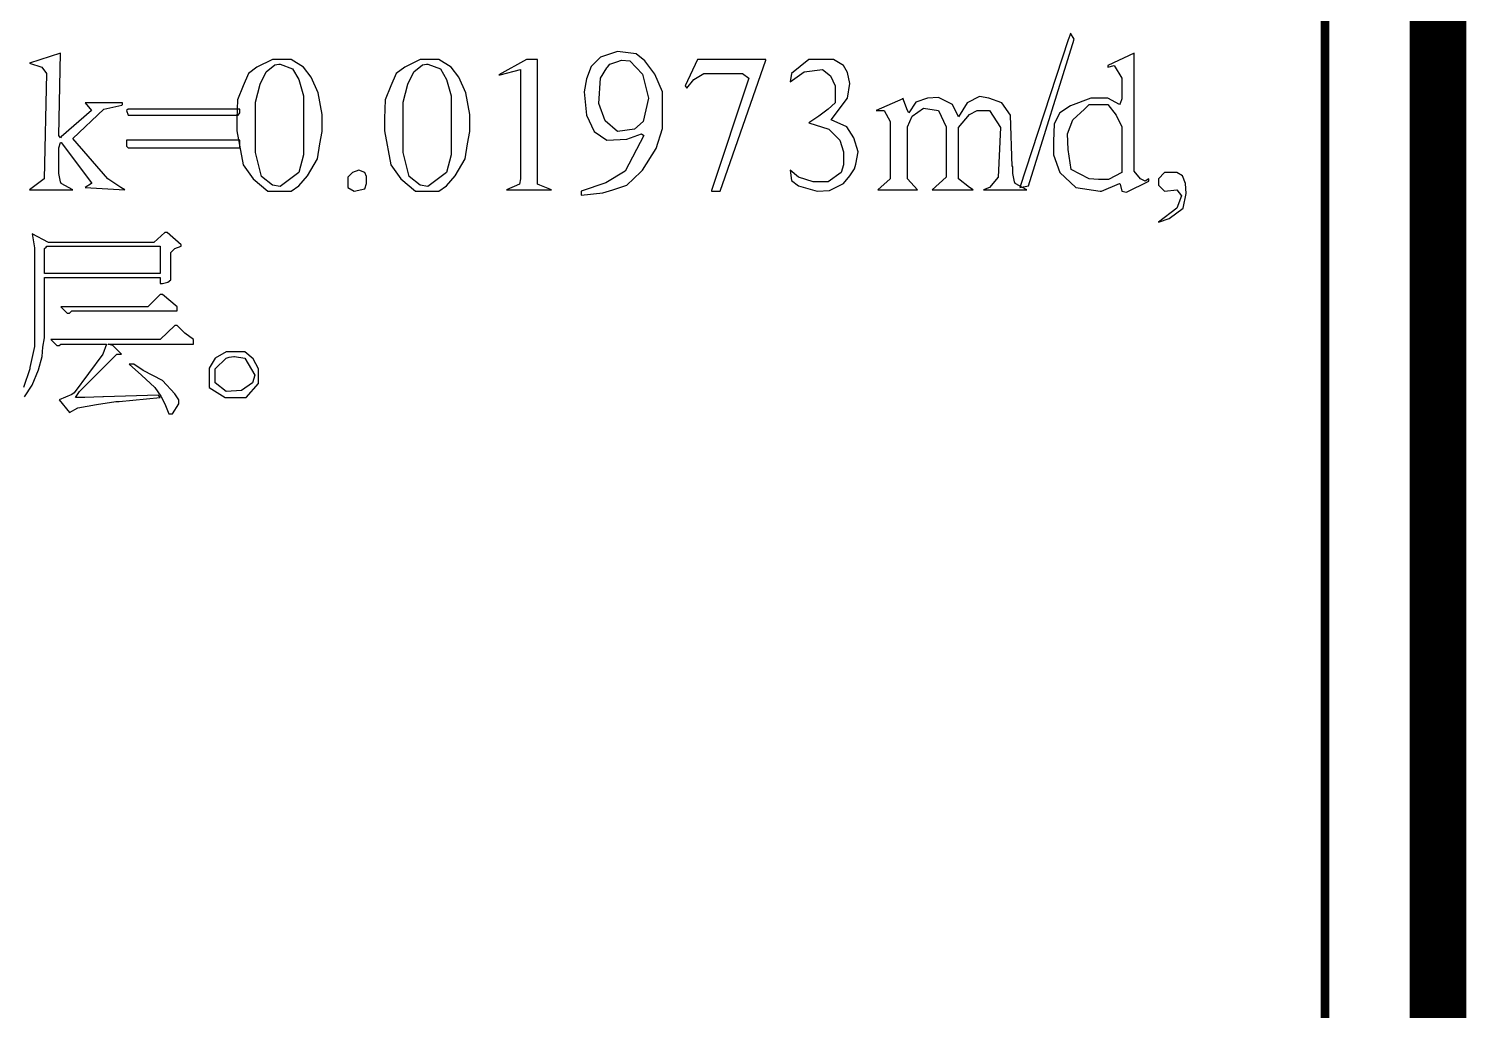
# Model space of a CAD drawing. Extents: x 94 to 452, y -72 to 1042.
# Drawn here: x 426.29 to 451.73, y 729.43 to 746.8 of the extents above; entities that cross this region are included whole.
import ezdxf

# ---------------------------------------------------------------- set-up
doc = ezdxf.new("R2010")
doc.units = 0
doc.header["$MEASUREMENT"] = 0
doc.layers.add('TREE_LAYER', color=7, linetype='Continuous')

msp = doc.modelspace()

# ---------------------------------------------------------------- linework, layer by layer
at = {"layer": 'TREE_LAYER'}
for points, const_width, elevation in [([(94.22612, 93.001716), (94.22612, 848.485862), (94.22612, 908.832322), (94.22612, 995.005583), (94.22612, 1005.005583), (94.22612, 1017.005583), (126.22612, 1017.005583), (146.22612, 1017.005583), (186.22612, 1017.005583), (191.22612, 1017.005583), (206.22612, 1017.005583), (211.22612, 1017.005583), (221.22612, 1017.005583), (399.22612, 1017.005583), (409.22612, 1017.005583), (451.22612, 1017.005583), (451.22612, 995.005583), (451.22612, 11.113007)], 1, 2891.008799), ([(449.22612, 11.113007), (449.22612, 995.005583)], 0.15, 2875.008799)]:
    msp.add_lwpolyline(points, dxfattribs=dict(at, const_width=const_width, elevation=elevation))
at = {"layer": 'TREE_LAYER', "elevation": 1017}
for points in [[(444.723021, 746.707999), (444.681844, 746.598195), (443.830864, 743.990352), (443.981844, 744.017803), (444.791648, 746.611921), (444.723021, 746.721725), (444.723021, 746.707999)], [(426.854088, 746.364862), (426.305069, 746.18643), (426.524677, 746.117803), (426.60703, 746.007999), (426.565853, 744.141332), (426.305069, 743.949176), (427.073696, 743.949176), (426.867814, 744.058979), (426.854088, 744.08643), (426.826638, 744.237411), (426.826638, 744.690352), (426.854088, 744.78643), (426.867814, 744.78643), (427.403108, 744.072705), (427.403108, 744.058979), (427.403108, 744.058979), (427.293304, 743.990352), (427.993304, 743.949176), (427.924677, 743.990352), (427.691343, 744.141332), (427.073696, 744.855058), (427.622716, 745.376627), (427.938402, 745.445254), (427.952128, 745.458979), (427.952128, 745.48643), (427.293304, 745.48643), (427.403108, 745.349176), (426.867814, 744.882509), (426.854088, 744.868783), (426.826638, 744.90996), (426.854088, 746.364862), (426.854088, 746.364862)], [(430.935718, 746.255058), (430.606306, 746.255058), (430.331796, 746.117803), (430.180816, 746.007999), (430.084738, 745.788391), (429.988659, 745.541332), (429.974934, 745.211921), (429.974934, 744.992313), (430.084738, 744.388391), (430.263169, 744.141332), (430.523953, 743.921725), (430.935718, 743.921725), (430.935718, 743.921725), (431.072973, 744.017803), (431.223953, 744.196234), (431.402385, 744.498195), (431.443561, 744.758979), (431.484738, 744.978587), (431.484738, 745.088391), (431.484738, 745.280548), (431.41611, 745.664862), (431.292581, 745.939372), (431.155326, 746.117803), (430.935718, 746.255058), (430.935718, 746.255058)], [(433.54872, 746.255058), (433.219308, 746.255058), (432.944799, 746.117803), (432.793818, 746.007999), (432.69774, 745.788391), (432.601661, 745.541332), (432.587936, 745.211921), (432.587936, 744.992313), (432.69774, 744.388391), (432.876171, 744.141332), (433.136955, 743.921725), (433.54872, 743.921725), (433.54872, 743.921725), (433.685975, 744.017803), (433.836955, 744.196234), (434.015387, 744.498195), (434.056563, 744.758979), (434.09774, 744.978587), (434.09774, 745.088391), (434.09774, 745.280548), (434.029112, 745.664862), (433.905583, 745.939372), (433.768328, 746.117803), (433.54872, 746.255058), (433.54872, 746.255058)], [(435.294437, 746.255058), (435.10228, 746.255058), (434.608162, 745.980548), (434.635613, 745.980548), (434.992476, 746.076627), (434.992476, 745.829568), (434.992476, 744.141332), (434.978751, 744.045254), (434.745417, 743.949176), (435.541496, 743.949176), (435.335613, 744.031528), (435.294437, 744.045254), (435.294437, 744.127607), (435.294437, 746.255058), (435.294437, 746.255058)], [(437.040154, 746.351136), (436.710742, 746.392313), (436.408781, 746.296234), (436.244075, 746.131528), (436.161722, 745.911921), (436.120546, 745.678587), (436.161722, 745.266823), (436.298977, 744.978587), (436.518585, 744.827607), (436.875448, 744.841332), (437.136232, 744.937411), (437.177408, 744.90996), (436.847997, 744.278587), (436.504859, 744.072705), (436.065644, 743.921725), (436.065644, 743.853097), (436.449958, 743.894274), (436.628389, 743.949176), (436.875448, 744.031528), (437.122507, 744.264862), (437.149958, 744.292313), (437.397016, 744.676627), (437.50682, 745.033489), (437.50682, 745.678587), (437.369565, 745.994274), (437.191134, 746.227607), (437.040154, 746.351136), (437.040154, 746.351136)], [(436.697016, 746.213881), (436.779369, 746.241332), (436.93035, 746.227607), (437.149958, 745.994274), (437.259761, 745.568783), (437.163683, 745.157019), (437.012703, 745.019764), (436.710742, 744.978587), (436.491134, 745.170744), (436.38133, 745.472705), (436.408781, 745.925646), (436.518585, 746.104077), (436.53231, 746.117803), (436.573487, 746.172705), (436.697016, 746.213881), (436.697016, 746.213881)], [(439.33489, 746.255058), (438.127047, 746.255058), (437.907439, 745.788391), (437.907439, 745.788391), (437.93489, 745.747215), (438.058419, 745.898195), (438.236851, 746.007999), (438.923125, 746.007999), (439.032929, 745.925646), (438.374106, 743.93545), (438.374106, 743.921725), (438.525086, 743.921725), (439.33489, 746.241332), (439.33489, 746.255058), (439.33489, 746.255058)], [(440.531587, 746.255058), (440.092371, 746.255058), (439.790411, 746.007999), (439.76296, 745.857019), (440.010018, 746.03545), (440.33943, 746.076627), (440.476685, 745.966823), (440.559038, 745.788391), (440.559038, 745.48643), (440.435509, 745.376627), (440.270803, 745.253097), (440.092371, 745.129568), (440.449234, 745.019764), (440.641391, 744.827607), (440.710018, 744.621725), (440.710018, 744.388391), (440.668842, 744.251136), (440.435509, 744.08643), (440.174724, 744.08643), (439.91394, 744.168783), (439.76296, 744.292313), (439.790411, 744.113881), (439.91394, 744.017803), (440.243352, 743.921725), (440.46296, 743.93545), (440.710018, 744.058979), (440.819822, 744.196234), (440.902175, 744.319764), (440.929626, 744.402117), (440.970803, 744.621725), (440.88845, 744.868783), (440.76492, 745.06094), (440.490411, 745.18447), (440.778646, 745.568783), (440.819822, 745.829568), (440.778646, 746.021725), (440.710018, 746.145254), (440.531587, 746.255058), (440.531587, 746.255058)], [(445.85109, 746.364862), (445.384424, 746.145254), (445.384424, 746.117803), (445.494227, 746.145254), (445.631482, 745.925646), (445.631482, 745.555058), (445.604031, 745.472705), (445.590306, 745.458979), (445.384424, 745.568783), (445.082463, 745.568783), (444.7256, 745.431528), (444.533443, 745.307999), (444.437365, 745.115842), (444.423639, 744.800156), (444.423639, 744.566823), (444.533443, 744.251136), (444.821678, 743.990352), (445.247169, 743.921725), (445.27462, 743.921725), (445.590306, 744.058979), (445.604031, 744.045254), (445.631482, 743.921725), (445.713835, 743.907999), (446.111875, 744.100156), (446.111875, 744.141332), (446.043247, 744.100156), (445.960894, 744.141332), (445.85109, 744.278587), (445.85109, 746.364862), (445.85109, 746.364862)], [(430.71611, 746.172705), (430.743561, 746.172705), (430.963169, 746.090352), (431.072973, 745.898195), (431.155326, 745.60996), (431.155326, 744.566823), (431.072973, 744.251136), (430.743561, 744.004077), (430.606306, 744.031528), (430.414149, 744.182509), (430.304345, 744.607999), (430.304345, 745.500156), (430.386698, 745.815842), (430.496502, 746.03545), (430.647483, 746.158979), (430.71611, 746.172705), (430.71611, 746.172705)], [(433.329112, 746.172705), (433.356563, 746.172705), (433.576171, 746.090352), (433.685975, 745.898195), (433.768328, 745.60996), (433.768328, 744.566823), (433.685975, 744.251136), (433.356563, 744.004077), (433.219308, 744.031528), (433.027152, 744.182509), (432.917348, 744.607999), (432.917348, 745.500156), (432.999701, 745.815842), (433.109504, 746.03545), (433.260485, 746.158979), (433.329112, 746.172705), (433.329112, 746.172705)], [(441.755735, 745.555058), (441.289068, 745.349176), (441.426323, 745.349176), (441.536127, 745.157019), (441.536127, 744.141332), (441.316519, 743.949176), (442.016519, 743.949176), (441.838088, 744.141332), (441.838088, 745.06094), (441.920441, 745.253097), (442.126323, 745.390352), (442.387108, 745.349176), (442.524363, 745.06094), (442.524363, 744.168783), (442.277304, 743.949176), (443.004755, 743.949176), (442.936127, 743.990352), (442.74397, 744.141332), (442.74397, 745.047215), (442.936127, 745.280548), (443.073382, 745.349176), (443.29299, 745.349176), (443.485147, 745.047215), (443.44397, 744.168783), (443.29299, 743.990352), (443.183186, 743.949176), (443.951814, 743.949176), (443.745931, 744.058979), (443.732206, 744.08643), (443.704755, 744.237411), (443.704755, 744.36094), (443.691029, 744.36094), (443.663578, 745.266823), (443.512598, 745.48643), (443.279265, 745.568783), (443.114559, 745.596234), (442.894951, 745.48643), (442.74397, 745.239372), (442.634167, 745.458979), (442.387108, 745.582509), (442.194951, 745.568783), (441.989068, 745.500156), (441.865539, 745.307999), (441.838088, 745.349176), (441.755735, 745.568783), (441.755735, 745.555058)], [(445.041286, 745.445254), (445.055012, 745.458979), (445.384424, 745.458979), (445.535404, 745.266823), (445.631482, 745.06094), (445.631482, 744.251136), (445.398149, 744.127607), (445.219718, 744.127607), (445.055012, 744.141332), (444.739325, 744.306038), (444.684424, 744.662901), (444.670698, 744.937411), (444.766776, 745.18447), (444.972659, 745.376627), (445.041286, 745.445254), (445.041286, 745.445254)], [(430.027256, 745.376627), (428.050786, 745.376627), (428.023335, 745.349176), (428.050786, 745.266823), (429.999805, 745.266823), (430.027256, 745.307999), (430.027256, 745.376627), (430.027256, 745.376627)], [(430.027256, 744.827607), (428.023335, 744.827607), (428.023335, 744.717803), (428.050786, 744.690352), (430.027256, 744.690352), (430.027256, 744.827607), (430.027256, 744.827607)], [(432.242219, 744.251136), (432.132415, 744.292313), (432.022611, 744.251136), (431.940258, 744.168783), (431.940258, 743.990352), (432.050062, 743.921725), (432.242219, 743.962901), (432.26967, 744.058979), (432.26967, 744.072705), (432.26967, 744.182509), (432.242219, 744.251136), (432.242219, 744.251136)], [(446.608572, 744.251136), (446.388964, 744.251136), (446.27916, 744.141332), (446.27916, 744.031528), (446.388964, 743.921725), (446.608572, 743.949176), (446.690925, 743.839372), (446.608572, 743.619764), (446.27916, 743.372705), (446.471317, 743.441332), (446.718376, 743.619764), (446.773278, 743.880548), (446.759552, 744.058979), (446.70465, 744.196234), (446.608572, 744.251136), (446.608572, 744.251136)], [(428.742124, 743.194274), (428.700947, 743.194274), (428.508791, 743.015842), (426.642124, 743.015842), (426.353889, 743.166823), (426.395065, 742.919764), (426.395065, 741.176627), (426.312712, 740.806038), (426.312712, 740.778587), (426.202908, 740.449176)], [(426.216634, 740.28447), (426.353889, 740.490352), (426.463693, 740.764862), (426.53232, 740.998195), (426.546045, 741.162901), (426.573496, 741.327607), (426.573496, 742.38447), (426.573496, 742.398195), (428.618595, 742.398195), (428.618595, 742.38447), (428.618595, 742.288391), (428.659771, 742.288391), (428.755849, 742.315842), (428.810751, 742.357019), (428.810751, 742.837411), (428.879379, 742.906038), (428.989183, 742.947215), (428.989183, 742.974666), (428.742124, 743.194274), (428.742124, 743.194274)], [(426.600947, 742.933489), (426.614673, 742.947215), (428.618595, 742.947215), (428.618595, 742.933489), (428.618595, 742.466823), (428.618595, 742.466823), (426.573496, 742.466823), (426.573496, 742.466823), (426.573496, 742.906038), (426.600947, 742.933489), (426.600947, 742.933489)], [(428.659771, 742.096234), (428.618595, 742.096234), (428.398987, 741.876627), (426.861732, 741.876627), (426.971536, 741.766823), (427.012712, 741.766823), (427.053889, 741.807999), (428.920555, 741.807999), (428.920555, 741.876627), (428.659771, 742.096234), (428.659771, 742.096234)], [(428.920555, 741.547215), (428.879379, 741.547215), (428.618595, 741.300156), (426.6833, 741.300156), (426.793104, 741.190352), (426.834281, 741.190352), (426.861732, 741.217803), (427.671536, 741.217803), (427.671536, 741.217803), (427.602908, 741.039372), (427.095065, 740.353097), (427.053889, 740.325646), (426.834281, 740.229568), (427.012712, 740.00996), (427.163693, 740.092313), (427.493104, 740.147215), (427.836242, 740.202117), (427.891144, 740.202117), (428.618595, 740.270744), (428.591144, 740.311921), (427.616634, 740.28447), (427.602908, 740.28447), (427.287222, 740.270744), (427.287222, 740.270744), (427.136242, 740.270744), (427.122516, 740.270744), (427.191144, 740.380548), (427.849967, 741.039372), (427.93232, 741.039372), (427.78134, 741.190352), (427.698987, 741.217803), (427.698987, 741.217803), (427.698987, 741.217803), (429.208791, 741.217803), (429.208791, 741.300156), (429.05781, 741.40996), (428.920555, 741.547215), (428.920555, 741.547215)], [(428.151928, 740.86094), (428.069575, 740.86094), (428.289183, 740.668783), (428.522516, 740.449176), (428.63232, 740.298195), (428.700947, 740.16094), (428.769575, 739.982509), (428.838202, 739.982509), (428.948006, 740.16094), (428.948006, 740.229568), (428.879379, 740.339372), (428.659771, 740.572705), (428.316634, 740.751136), (428.151928, 740.86094), (428.151928, 740.86094)], [(430.114673, 741.080548), (429.785261, 741.080548), (429.593104, 740.970744), (429.4833, 740.792313), (429.4833, 740.449176), (429.771536, 740.270744), (430.142124, 740.270744), (430.361732, 740.517803), (430.361732, 740.778587), (430.265653, 740.957019), (430.114673, 741.080548), (430.114673, 741.080548)], [(429.922516, 740.998195), (429.936242, 740.998195), (430.114673, 740.970744), (430.293104, 740.668783), (430.251928, 740.531528), (430.059771, 740.394274), (429.785261, 740.380548), (429.593104, 740.531528), (429.593104, 740.778587), (429.785261, 740.970744), (429.840163, 740.98447), (429.922516, 740.998195), (429.922516, 740.998195)]]:
    msp.add_lwpolyline(points, dxfattribs=at)

doc.saveas('drawing.dxf')
